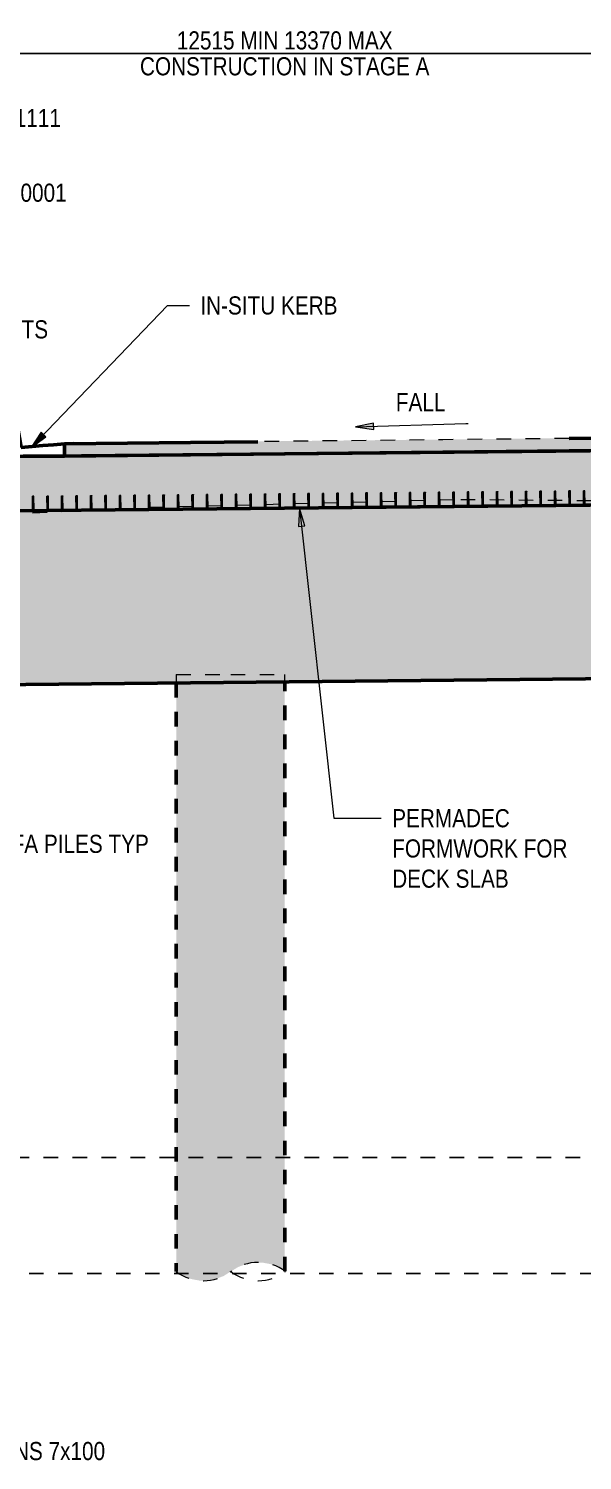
# Model space of a CAD drawing. Header units: metres. Extents: x -1693 to -1567, y 3 to 23.
# Drawn here: x -1642.61 to -1638.79, y 12.36 to 22.23 of the extents above; entities that cross this region are included whole.
import ezdxf

# ---------------------------------------------------------------- set-up
doc = ezdxf.new("R2010")
doc.units = ezdxf.units.M
doc.linetypes.add('Dash dot', pattern=[0.015875, 0.00635, -0.004763, 0, -0.004763])
doc.linetypes.add('JacobsDash', pattern=[0.0045, 0.003, -0.0015])
doc.layers.get('Defpoints').update_dxf_attribs({"color": 41})
for name, color, linetype, lineweight in [('BRIDGE-ABUTMENT-CONC', 7, 'Continuous', 50), ('D-BDGE', 7, 'Continuous', 13), ('D-BDGE-FLOOR', 7, 'Continuous', 50), ('D-BDGE-FLOOR-HID', 7, 'JacobsDash', 18), ('D-BDGE-FLOOR-PAT', 7, 'Continuous', 50), ('D-BDGE-FNDN-PILE-CONC', 7, 'Continuous', 50), ('D-BDGE-LINE', 7, 'Continuous', 9), ('D-ENHA-TEXT', 7, 'Continuous', 9), ('D-ENHA-TEXT-DIMS', 7, 'Continuous', 9)]:
    doc.layers.add(name, color=color, linetype=linetype, lineweight=lineweight)
for name, color, linetype, lineweight, true_color in [('BRIDGE-FRAMING-LINE-18-HID', 7, 'Continuous', 13, 0x8c8cc6), ('D-BDGE-FNDN', 7, 'Continuous', 13, 0x8c8cc6), ('D-BDGE-FNDN-LINES-18-HID', 7, 'Continuous', 13, 0x8c8cc6), ('D-BDGE-FRAMING', 7, 'Continuous', 13, 0x8c8cc6)]:
    doc.layers.add(name, color=color, linetype=linetype, lineweight=lineweight, true_color=true_color)
doc.styles.add('Arial Narrow', font='ARIALN.TTF', dxfattribs={"height": 0.125})
doc.dimstyles.new('____ddd____', dxfattribs={"dimscale": 0.3048, "dimtxt": 0.127929, "dimasz": 0.492126, "dimexe": 0.246063, "dimexo": 0.164042, "dimgap": 0.082021, "dimtad": 1, "dimdec": 0, "dimlfac": 1000, "dimzin": 0, "dimdsep": 46, "dimtxsty": 'Arial Narrow', "dimsah": 1, "dimcen": 0.09, "dimaunit": 1, "dimadec": 4, "dimazin": 0, "dimtfac": 1, "dimtdec": 4, "dimtix": 1, "dimtmove": 0, "dimatfit": 3, "dimfxl": 1, "dimtvp": 1, "dimtolj": 1, "dimtzin": 0, "dimarcsym": 2})

# ---------------------------------------------------------------- blocks, each defined once
blk = doc.blocks.new('Floors 6 - Floors 6-5450700-DRG-2871022 - SECTION 3')
at = {"layer": 'D-BDGE-FLOOR'}
for p, q in [((-1686.1385, 19.4911), (-1686.1966, 19.491)), ((-1686.0948, 19.4764), (-1686.0973, 19.4911)), ((-1685.7743, 19.2861), (-1685.7744, 19.3704)), ((-1685.7743, 19.2854), (-1685.7743, 19.2861))]:
    blk.add_line(p, q, dxfattribs=at)
at = {"layer": 'D-BDGE-FLOOR', "flags": 128}
for points in [[(-1686.1966, 19.491), (-1686.198, 19.4217), (-1686.1983, 19.4059)], [(-1686.0973, 19.4911), (-1686.1179, 19.4911), (-1686.1385, 19.4911)], [(-1686.0728, 19.3448), (-1686.0838, 19.4106), (-1686.0948, 19.4764)], [(-1685.7744, 19.3704), (-1685.849, 19.364), (-1685.9236, 19.3576), (-1685.9982, 19.3512), (-1686.0728, 19.3448)], [(-1686.2007, 19.2831), (-1686.1296, 19.2835), (-1686.0586, 19.2839), (-1685.9875, 19.2842), (-1685.9177, 19.2846)], [(-1685.9176, 19.2846), (-1685.9165, 19.2846), (-1685.8454, 19.285), (-1685.7743, 19.2854)]]:
    blk.add_lwpolyline(points, dxfattribs=at)
at = {"layer": 'D-BDGE-FLOOR', "color": 250, "true_color": 0x303030, "flags": 128}
blk.add_lwpolyline([(-1686.1983, 19.4059), (-1686.1993, 19.3524), (-1686.2007, 19.2834)], dxfattribs=at)
at = {"layer": 'D-BDGE-FLOOR-HID'}
blk.add_line((-1686.2007, 19.2834), (-1686.2007, 19.2831), dxfattribs=at)
blk = doc.blocks.new('01_SFO_FRP_Pile_CastInPlace_CS - CAST-IN-PLACE PILE - 0750-V46-DRG-2871022 - SECTION 3')
at = {"layer": 'D-BDGE-FNDN', "linetype": 'JacobsDash', "lineweight": 18, "true_color": 0xe1e1e1}
for points in [[(-1684.8152, 13.6008), (-1684.7869, 13.6008), (-1684.7301, 13.6114), (-1684.6762, 13.6323), (-1684.6276, 13.6627), (-1684.6276, 17.7251), (-1685.0023, 17.7213), (-1685.0023, 13.6614), (-1684.9528, 13.6313), (-1684.9015, 13.6114), (-1684.8447, 13.6008)], [(-1684.6276, 13.6624), (-1684.5779, 13.6931), (-1684.524, 13.714), (-1684.4672, 13.7246), (-1684.4094, 13.7246), (-1684.3526, 13.714), (-1684.2987, 13.6931), (-1684.2547, 13.6659), (-1684.2547, 17.7288), (-1684.6276, 17.7251), (-1684.6276, 13.6624)]]:
    blk.add_hatch(color=254, dxfattribs=at).paths.add_polyline_path(points)
at = {"layer": 'D-BDGE-FNDN-LINES-18-HID', "color": 252, "linetype": 'JacobsDash', "lineweight": 18, "true_color": 0x888888}
for p, q in [((-1685.0035, 17.7797), (-1685.0035, 17.7213)), ((-1685.0032, 17.7797), (-1684.6276, 17.7797)), ((-1684.6276, 17.7797), (-1684.2537, 17.7797)), ((-1684.2535, 17.7289), (-1684.2535, 17.7797))]:
    blk.add_line(p, q, dxfattribs=at)
at = {"layer": 'D-BDGE-FNDN-PILE-CONC', "color": 252, "linetype": 'JacobsDash', "true_color": 0x888888}
for p, q in [((-1685.0035, 17.7213), (-1685.0035, 13.6621)), ((-1684.2535, 13.6652), (-1684.2535, 17.7288))]:
    blk.add_line(p, q, dxfattribs=at)
blk = doc.blocks.new('07_STR_DPS_PermadecPanel - 07_STR_DPS_PermadecPanel-V58-DRG-2871022 - SECTION 3')
at = {"layer": 'BRIDGE-FRAMING-LINE-18-HID', "color": 7, "linetype": 'JacobsDash'}
for p, q in [((-1686.295, 19.0055), (-1686.285, 19.0056)), ((-1686.2941, 18.9125), (-1686.295, 19.0055)), ((-1686.295, 19.0055), (-1686.2946, 19.005)), ((-1686.285, 19.0056), (-1686.2846, 19.0051)), ((-1686.195, 19.0065), (-1686.185, 19.0066)), ((-1686.1941, 18.9135), (-1686.195, 19.0065)), ((-1686.195, 19.0065), (-1686.1946, 19.006)), ((-1686.185, 19.0066), (-1686.1846, 19.0061)), ((-1686.095, 19.0075), (-1686.085, 19.0076)), ((-1686.0941, 18.9145), (-1686.095, 19.0075)), ((-1686.095, 19.0075), (-1686.0946, 19.007)), ((-1686.085, 19.0076), (-1686.0846, 19.0071)), ((-1685.995, 19.0085), (-1685.985, 19.0086)), ((-1685.9941, 18.9155), (-1685.995, 19.0085)), ((-1685.995, 19.0085), (-1685.9946, 19.008)), ((-1685.985, 19.0086), (-1685.9846, 19.0081)), ((-1685.895, 19.0095), (-1685.885, 19.0096)), ((-1685.8941, 18.9165), (-1685.895, 19.0095)), ((-1685.895, 19.0095), (-1685.8946, 19.009)), ((-1685.885, 19.0096), (-1685.8846, 19.0091)), ((-1685.795, 19.0105), (-1685.785, 19.0106)), ((-1685.7941, 18.9175), (-1685.795, 19.0105)), ((-1685.795, 19.0105), (-1685.7946, 19.01)), ((-1685.785, 19.0106), (-1685.7846, 19.0101)), ((-1686.3391, 18.912), (-1686.2941, 18.9125)), ((-1686.339, 18.906), (-1686.3391, 18.912)), ((-1686.3391, 18.912), (-1686.3387, 18.9115)), ((-1686.3387, 18.9056), (-1686.339, 18.906)), ((-1686.2941, 18.9125), (-1686.2937, 18.912)), ((-1686.2837, 18.9126), (-1686.1941, 18.9135)), ((-1686.1941, 18.9135), (-1686.1937, 18.913)), ((-1686.1837, 18.9136), (-1686.0941, 18.9145)), ((-1686.0941, 18.9145), (-1686.0937, 18.914)), ((-1686.0837, 18.9146), (-1685.9941, 18.9155)), ((-1685.9941, 18.9155), (-1685.9937, 18.915)), ((-1685.9837, 18.9156), (-1685.8941, 18.9165)), ((-1685.8941, 18.9165), (-1685.8937, 18.916)), ((-1685.8837, 18.9166), (-1685.7941, 18.9175)), ((-1685.7941, 18.9175), (-1685.7937, 18.917)), ((-1685.7837, 18.9176), (-1685.7391, 18.918)), ((-1685.7391, 18.918), (-1685.7387, 18.9175))]:
    blk.add_line(p, q, dxfattribs=at)
at = {"layer": 'D-BDGE-FRAMING', "color": 7}
for p, q in [((-1686.2846, 19.0051), (-1686.2946, 19.005)), ((-1686.2946, 19.005), (-1686.2937, 18.912)), ((-1686.2837, 18.9121), (-1686.2846, 19.0051)), ((-1686.1846, 19.0061), (-1686.1946, 19.006)), ((-1686.1946, 19.006), (-1686.1937, 18.913)), ((-1686.1837, 18.9131), (-1686.1846, 19.0061)), ((-1686.0846, 19.0071), (-1686.0946, 19.007)), ((-1686.0946, 19.007), (-1686.0937, 18.914)), ((-1686.0837, 18.9141), (-1686.0846, 19.0071)), ((-1685.9846, 19.0081), (-1685.9946, 19.008)), ((-1685.9946, 19.008), (-1685.9937, 18.915)), ((-1685.9837, 18.9151), (-1685.9846, 19.0081)), ((-1685.8846, 19.0091), (-1685.8946, 19.009)), ((-1685.8946, 19.009), (-1685.8937, 18.916)), ((-1685.8837, 18.9161), (-1685.8846, 19.0091)), ((-1685.7846, 19.0101), (-1685.7946, 19.01)), ((-1685.7946, 19.01), (-1685.7937, 18.917)), ((-1685.7837, 18.9171), (-1685.7846, 19.0101)), ((-1686.2937, 18.912), (-1686.3387, 18.9115)), ((-1686.3387, 18.9115), (-1686.3386, 18.9055)), ((-1686.3386, 18.9055), (-1685.7386, 18.9115)), ((-1686.1937, 18.913), (-1686.2837, 18.9121)), ((-1686.0937, 18.914), (-1686.1837, 18.9131)), ((-1685.9937, 18.915), (-1686.0837, 18.9141)), ((-1685.8937, 18.916), (-1685.9837, 18.9151)), ((-1685.7937, 18.917), (-1685.8837, 18.9161)), ((-1685.7387, 18.9175), (-1685.7837, 18.9171)), ((-1685.7386, 18.9115), (-1685.7387, 18.9175))]:
    blk.add_line(p, q, dxfattribs=at)
blk = doc.blocks.new('07_STR_DPS_PermadecPanel - 07_STR_DPS_PermadecPanel-5973118-DRG-2871022 - SECTION 3')
at = {"layer": 'BRIDGE-FRAMING-LINE-18-HID', "color": 7, "linetype": 'JacobsDash'}
for p, q in [((-1685.695, 19.0115), (-1685.685, 19.0116)), ((-1685.6941, 18.9185), (-1685.695, 19.0115)), ((-1685.695, 19.0115), (-1685.6946, 19.011)), ((-1685.685, 19.0116), (-1685.6846, 19.0111)), ((-1685.595, 19.0125), (-1685.585, 19.0126)), ((-1685.5941, 18.9195), (-1685.595, 19.0125)), ((-1685.595, 19.0125), (-1685.5946, 19.012)), ((-1685.585, 19.0126), (-1685.5846, 19.0121)), ((-1685.495, 19.0135), (-1685.485, 19.0136)), ((-1685.4941, 18.9205), (-1685.495, 19.0135)), ((-1685.495, 19.0135), (-1685.4946, 19.013)), ((-1685.485, 19.0136), (-1685.4846, 19.0131)), ((-1685.395, 19.0145), (-1685.385, 19.0146)), ((-1685.3941, 18.9215), (-1685.395, 19.0145)), ((-1685.395, 19.0145), (-1685.3946, 19.014)), ((-1685.385, 19.0146), (-1685.3846, 19.0141)), ((-1685.295, 19.0155), (-1685.285, 19.0156)), ((-1685.2941, 18.9225), (-1685.295, 19.0155)), ((-1685.295, 19.0155), (-1685.2946, 19.015)), ((-1685.285, 19.0156), (-1685.2846, 19.0151)), ((-1685.195, 19.0165), (-1685.185, 19.0166)), ((-1685.1941, 18.9235), (-1685.195, 19.0165)), ((-1685.195, 19.0165), (-1685.1946, 19.016)), ((-1685.185, 19.0166), (-1685.1846, 19.0161)), ((-1685.7391, 18.918), (-1685.6941, 18.9185)), ((-1685.739, 18.912), (-1685.7391, 18.918)), ((-1685.7391, 18.918), (-1685.7387, 18.9175)), ((-1685.7387, 18.9116), (-1685.739, 18.912)), ((-1685.6941, 18.9185), (-1685.6937, 18.918)), ((-1685.6837, 18.9186), (-1685.5941, 18.9195)), ((-1685.5941, 18.9195), (-1685.5937, 18.919)), ((-1685.5837, 18.9196), (-1685.4941, 18.9205)), ((-1685.4941, 18.9205), (-1685.4937, 18.92)), ((-1685.4837, 18.9206), (-1685.3941, 18.9215)), ((-1685.3941, 18.9215), (-1685.3937, 18.921)), ((-1685.3837, 18.9216), (-1685.2941, 18.9225)), ((-1685.2941, 18.9225), (-1685.2937, 18.922)), ((-1685.2837, 18.9226), (-1685.1941, 18.9235)), ((-1685.1941, 18.9235), (-1685.1937, 18.923)), ((-1685.1837, 18.9236), (-1685.1391, 18.924)), ((-1685.1391, 18.924), (-1685.1387, 18.9235)), ((-1685.1387, 18.9234), (-1685.1387, 18.9235))]:
    blk.add_line(p, q, dxfattribs=at)
at = {"layer": 'D-BDGE-FRAMING', "color": 7}
for p, q in [((-1685.6846, 19.0111), (-1685.6946, 19.011)), ((-1685.6946, 19.011), (-1685.6937, 18.918)), ((-1685.6837, 18.9181), (-1685.6846, 19.0111)), ((-1685.5846, 19.0121), (-1685.5946, 19.012)), ((-1685.5946, 19.012), (-1685.5937, 18.919)), ((-1685.5837, 18.9191), (-1685.5846, 19.0121)), ((-1685.4846, 19.0131), (-1685.4946, 19.013)), ((-1685.4946, 19.013), (-1685.4937, 18.92)), ((-1685.4837, 18.9201), (-1685.4846, 19.0131)), ((-1685.3846, 19.0141), (-1685.3946, 19.014)), ((-1685.3946, 19.014), (-1685.3937, 18.921)), ((-1685.3837, 18.9211), (-1685.3846, 19.0141)), ((-1685.2846, 19.0151), (-1685.2946, 19.015)), ((-1685.2946, 19.015), (-1685.2937, 18.922)), ((-1685.2837, 18.9221), (-1685.2846, 19.0151)), ((-1685.1846, 19.0161), (-1685.1946, 19.016)), ((-1685.1946, 19.016), (-1685.1937, 18.923)), ((-1685.1837, 18.9231), (-1685.1846, 19.0161)), ((-1685.6937, 18.918), (-1685.7387, 18.9175)), ((-1685.7387, 18.9175), (-1685.7386, 18.9115)), ((-1685.7386, 18.9115), (-1685.1386, 18.9175)), ((-1685.5937, 18.919), (-1685.6837, 18.9181)), ((-1685.4937, 18.92), (-1685.5837, 18.9191)), ((-1685.3937, 18.921), (-1685.4837, 18.9201)), ((-1685.2937, 18.922), (-1685.3837, 18.9211)), ((-1685.1937, 18.923), (-1685.2837, 18.9221)), ((-1685.1387, 18.9235), (-1685.1837, 18.9231)), ((-1685.1386, 18.9175), (-1685.1387, 18.9233))]:
    blk.add_line(p, q, dxfattribs=at)
blk = doc.blocks.new('07_STR_DPS_PermadecPanel - 07_STR_DPS_PermadecPanel-5973119-DRG-2871022 - SECTION 3')
at = {"layer": 'BRIDGE-FRAMING-LINE-18-HID', "color": 7, "linetype": 'JacobsDash'}
for p, q in [((-1685.095, 19.0173), (-1685.085, 19.0174)), ((-1685.0941, 18.9243), (-1685.095, 19.0173)), ((-1685.095, 19.0173), (-1685.0946, 19.0168)), ((-1685.085, 19.0174), (-1685.0846, 19.0169)), ((-1684.995, 19.0183), (-1684.985, 19.0184)), ((-1684.9941, 18.9253), (-1684.995, 19.0183)), ((-1684.995, 19.0183), (-1684.9946, 19.0178)), ((-1684.985, 19.0184), (-1684.9846, 19.0179)), ((-1684.895, 19.0193), (-1684.885, 19.0194)), ((-1684.8941, 18.9263), (-1684.895, 19.0193)), ((-1684.895, 19.0193), (-1684.8946, 19.0188)), ((-1684.885, 19.0194), (-1684.8846, 19.0189)), ((-1684.795, 19.0203), (-1684.785, 19.0204)), ((-1684.7941, 18.9273), (-1684.795, 19.0203)), ((-1684.795, 19.0203), (-1684.7946, 19.0198)), ((-1684.785, 19.0204), (-1684.7846, 19.0199)), ((-1684.695, 19.0213), (-1684.685, 19.0214)), ((-1684.6941, 18.9283), (-1684.695, 19.0213)), ((-1684.695, 19.0213), (-1684.6946, 19.0208)), ((-1684.685, 19.0214), (-1684.6846, 19.0209)), ((-1684.595, 19.0223), (-1684.585, 19.0224)), ((-1684.5941, 18.9293), (-1684.595, 19.0223)), ((-1684.595, 19.0223), (-1684.5946, 19.0218)), ((-1684.585, 19.0224), (-1684.5846, 19.0219)), ((-1685.1391, 18.9238), (-1685.0941, 18.9243)), ((-1685.139, 18.9178), (-1685.1391, 18.9238)), ((-1685.1391, 18.9238), (-1685.1387, 18.9233)), ((-1685.1386, 18.9173), (-1685.139, 18.9178)), ((-1685.0941, 18.9243), (-1685.0937, 18.9238)), ((-1685.0837, 18.9244), (-1684.9941, 18.9253)), ((-1684.9941, 18.9253), (-1684.9937, 18.9248)), ((-1684.9837, 18.9254), (-1684.8941, 18.9263)), ((-1684.8941, 18.9263), (-1684.8937, 18.9258)), ((-1684.8837, 18.9264), (-1684.7941, 18.9273)), ((-1684.7941, 18.9273), (-1684.7937, 18.9268)), ((-1684.7837, 18.9274), (-1684.6941, 18.9283)), ((-1684.6941, 18.9283), (-1684.6937, 18.9278)), ((-1684.6837, 18.9284), (-1684.5941, 18.9293)), ((-1684.5941, 18.9293), (-1684.5937, 18.9288)), ((-1684.5837, 18.9294), (-1684.5391, 18.9298)), ((-1684.5391, 18.9298), (-1684.5387, 18.9293))]:
    blk.add_line(p, q, dxfattribs=at)
at = {"layer": 'D-BDGE-FRAMING', "color": 7}
for p, q in [((-1685.0846, 19.0169), (-1685.0946, 19.0168)), ((-1685.0946, 19.0168), (-1685.0937, 18.9238)), ((-1685.0837, 18.9239), (-1685.0846, 19.0169)), ((-1684.9846, 19.0179), (-1684.9946, 19.0178)), ((-1684.9946, 19.0178), (-1684.9937, 18.9248)), ((-1684.9837, 18.9249), (-1684.9846, 19.0179)), ((-1684.8846, 19.0189), (-1684.8946, 19.0188)), ((-1684.8946, 19.0188), (-1684.8937, 18.9258)), ((-1684.8837, 18.9259), (-1684.8846, 19.0189)), ((-1684.7846, 19.0199), (-1684.7946, 19.0198)), ((-1684.7946, 19.0198), (-1684.7937, 18.9268)), ((-1684.7837, 18.9269), (-1684.7846, 19.0199)), ((-1684.6846, 19.0209), (-1684.6946, 19.0208)), ((-1684.6946, 19.0208), (-1684.6937, 18.9278)), ((-1684.6837, 18.9279), (-1684.6846, 19.0209)), ((-1684.5846, 19.0219), (-1684.5946, 19.0218)), ((-1684.5946, 19.0218), (-1684.5937, 18.9288)), ((-1684.5837, 18.9289), (-1684.5846, 19.0219)), ((-1685.0937, 18.9238), (-1685.1387, 18.9233)), ((-1685.1387, 18.9233), (-1685.1386, 18.9173)), ((-1685.1386, 18.9173), (-1684.5386, 18.9233)), ((-1684.9937, 18.9248), (-1685.0837, 18.9239)), ((-1684.8937, 18.9258), (-1684.9837, 18.9249)), ((-1684.7937, 18.9268), (-1684.8837, 18.9259)), ((-1684.6937, 18.9278), (-1684.7837, 18.9269)), ((-1684.5937, 18.9288), (-1684.6837, 18.9279)), ((-1684.5387, 18.9293), (-1684.5837, 18.9289)), ((-1684.5386, 18.9233), (-1684.5387, 18.9293))]:
    blk.add_line(p, q, dxfattribs=at)
blk = doc.blocks.new('07_STR_DPS_PermadecPanel - 07_STR_DPS_PermadecPanel-5973120-DRG-2871022 - SECTION 3')
at = {"layer": 'BRIDGE-FRAMING-LINE-18-HID', "color": 7, "linetype": 'JacobsDash'}
for p, q in [((-1684.495, 19.0233), (-1684.485, 19.0234)), ((-1684.4941, 18.9303), (-1684.495, 19.0233)), ((-1684.495, 19.0233), (-1684.4946, 19.0228)), ((-1684.485, 19.0234), (-1684.4846, 19.0229)), ((-1684.395, 19.0243), (-1684.385, 19.0244)), ((-1684.3941, 18.9313), (-1684.395, 19.0243)), ((-1684.395, 19.0243), (-1684.3946, 19.0238)), ((-1684.385, 19.0244), (-1684.3846, 19.0239)), ((-1684.295, 19.0253), (-1684.285, 19.0254)), ((-1684.2941, 18.9323), (-1684.295, 19.0253)), ((-1684.295, 19.0253), (-1684.2946, 19.0248)), ((-1684.285, 19.0254), (-1684.2846, 19.0249)), ((-1684.195, 19.0263), (-1684.185, 19.0264)), ((-1684.1941, 18.9333), (-1684.195, 19.0263)), ((-1684.195, 19.0263), (-1684.1946, 19.0258)), ((-1684.185, 19.0264), (-1684.1846, 19.0259)), ((-1684.095, 19.0273), (-1684.085, 19.0274)), ((-1684.0941, 18.9343), (-1684.095, 19.0273)), ((-1684.095, 19.0273), (-1684.0946, 19.0268)), ((-1684.085, 19.0274), (-1684.0846, 19.0269)), ((-1683.995, 19.0283), (-1683.985, 19.0284)), ((-1683.9941, 18.9353), (-1683.995, 19.0283)), ((-1683.995, 19.0283), (-1683.9946, 19.0278)), ((-1683.985, 19.0284), (-1683.9846, 19.0279)), ((-1684.5391, 18.9299), (-1684.4941, 18.9303)), ((-1684.539, 18.9239), (-1684.5391, 18.9299)), ((-1684.5391, 18.9299), (-1684.5387, 18.9294)), ((-1684.5387, 18.9235), (-1684.539, 18.9239)), ((-1684.4941, 18.9303), (-1684.4937, 18.9298)), ((-1684.4837, 18.9304), (-1684.3941, 18.9313)), ((-1684.3941, 18.9313), (-1684.3937, 18.9308)), ((-1684.3837, 18.9314), (-1684.2941, 18.9323)), ((-1684.2941, 18.9323), (-1684.2937, 18.9318)), ((-1684.2837, 18.9324), (-1684.1941, 18.9333)), ((-1684.1941, 18.9333), (-1684.1937, 18.9328)), ((-1684.1837, 18.9334), (-1684.0941, 18.9343)), ((-1684.0941, 18.9343), (-1684.0937, 18.9338)), ((-1684.0837, 18.9344), (-1683.9941, 18.9353)), ((-1683.9941, 18.9353), (-1683.9937, 18.9348)), ((-1683.9837, 18.9354), (-1683.9391, 18.9359)), ((-1683.9391, 18.9359), (-1683.9387, 18.9354))]:
    blk.add_line(p, q, dxfattribs=at)
at = {"layer": 'D-BDGE-FRAMING', "color": 7}
for p, q in [((-1684.4846, 19.0229), (-1684.4946, 19.0228)), ((-1684.4946, 19.0228), (-1684.4937, 18.9298)), ((-1684.4837, 18.9299), (-1684.4846, 19.0229)), ((-1684.3846, 19.0239), (-1684.3946, 19.0238)), ((-1684.3946, 19.0238), (-1684.3937, 18.9308)), ((-1684.3837, 18.9309), (-1684.3846, 19.0239)), ((-1684.2846, 19.0249), (-1684.2946, 19.0248)), ((-1684.2946, 19.0248), (-1684.2937, 18.9318)), ((-1684.2837, 18.9319), (-1684.2846, 19.0249)), ((-1684.1846, 19.0259), (-1684.1946, 19.0258)), ((-1684.1946, 19.0258), (-1684.1937, 18.9328)), ((-1684.1837, 18.9329), (-1684.1846, 19.0259)), ((-1684.0846, 19.0269), (-1684.0946, 19.0268)), ((-1684.0946, 19.0268), (-1684.0937, 18.9338)), ((-1684.0837, 18.9339), (-1684.0846, 19.0269)), ((-1683.9846, 19.0279), (-1683.9946, 19.0278)), ((-1683.9946, 19.0278), (-1683.9937, 18.9348)), ((-1683.9837, 18.9349), (-1683.9846, 19.0279)), ((-1684.4937, 18.9298), (-1684.5387, 18.9294)), ((-1684.5387, 18.9294), (-1684.5386, 18.9234)), ((-1684.5386, 18.9234), (-1683.9386, 18.9294)), ((-1684.3937, 18.9308), (-1684.4837, 18.9299)), ((-1684.2937, 18.9318), (-1684.3837, 18.9309)), ((-1684.1937, 18.9328), (-1684.2837, 18.9319)), ((-1684.0937, 18.9338), (-1684.1837, 18.9329)), ((-1683.9937, 18.9348), (-1684.0837, 18.9339)), ((-1683.9387, 18.9354), (-1683.9837, 18.9349)), ((-1683.9386, 18.9294), (-1683.9387, 18.9354))]:
    blk.add_line(p, q, dxfattribs=at)
blk = doc.blocks.new('07_STR_DPS_PermadecPanel - 07_STR_DPS_PermadecPanel-V59-DRG-2871022 - SECTION 3')
at = {"layer": 'BRIDGE-FRAMING-LINE-18-HID', "color": 7, "linetype": 'JacobsDash'}
for p, q in [((-1683.895, 19.0294), (-1683.885, 19.0295)), ((-1683.8941, 18.9364), (-1683.895, 19.0294)), ((-1683.895, 19.0294), (-1683.8946, 19.0289)), ((-1683.885, 19.0295), (-1683.8846, 19.029)), ((-1683.795, 19.0304), (-1683.785, 19.0305)), ((-1683.7941, 18.9374), (-1683.795, 19.0304)), ((-1683.795, 19.0304), (-1683.7946, 19.0299)), ((-1683.785, 19.0305), (-1683.7846, 19.03)), ((-1683.695, 19.0314), (-1683.685, 19.0315)), ((-1683.6941, 18.9384), (-1683.695, 19.0314)), ((-1683.695, 19.0314), (-1683.6946, 19.0309)), ((-1683.685, 19.0315), (-1683.6846, 19.031)), ((-1683.595, 19.0324), (-1683.585, 19.0325)), ((-1683.5941, 18.9394), (-1683.595, 19.0324)), ((-1683.595, 19.0324), (-1683.5946, 19.0319)), ((-1683.585, 19.0325), (-1683.5846, 19.032)), ((-1683.495, 19.0334), (-1683.485, 19.0335)), ((-1683.4941, 18.9404), (-1683.495, 19.0334)), ((-1683.495, 19.0334), (-1683.4946, 19.0328)), ((-1683.485, 19.0335), (-1683.4846, 19.0329)), ((-1683.395, 19.0344), (-1683.385, 19.0345)), ((-1683.3941, 18.9414), (-1683.395, 19.0344)), ((-1683.395, 19.0344), (-1683.3946, 19.0338)), ((-1683.385, 19.0345), (-1683.3846, 19.0339)), ((-1683.9391, 18.9359), (-1683.8941, 18.9364)), ((-1683.939, 18.9299), (-1683.9391, 18.9359)), ((-1683.9391, 18.9359), (-1683.9387, 18.9354)), ((-1683.9387, 18.9295), (-1683.939, 18.9299)), ((-1683.8941, 18.9364), (-1683.8937, 18.9359)), ((-1683.8837, 18.9365), (-1683.7941, 18.9374)), ((-1683.7941, 18.9374), (-1683.7937, 18.9369)), ((-1683.7837, 18.9375), (-1683.6941, 18.9384)), ((-1683.6941, 18.9384), (-1683.6937, 18.9379)), ((-1683.6837, 18.9385), (-1683.5941, 18.9394)), ((-1683.5941, 18.9394), (-1683.5937, 18.9389)), ((-1683.5837, 18.9395), (-1683.4941, 18.9404)), ((-1683.4941, 18.9404), (-1683.4937, 18.9399)), ((-1683.4837, 18.9405), (-1683.3941, 18.9414)), ((-1683.3941, 18.9414), (-1683.3937, 18.9409)), ((-1683.3837, 18.9415), (-1683.3391, 18.9419)), ((-1683.3391, 18.9419), (-1683.3387, 18.9414))]:
    blk.add_line(p, q, dxfattribs=at)
at = {"layer": 'D-BDGE-FRAMING', "color": 7}
for p, q in [((-1683.8846, 19.029), (-1683.8946, 19.0289)), ((-1683.8946, 19.0289), (-1683.8937, 18.9359)), ((-1683.8837, 18.936), (-1683.8846, 19.029)), ((-1683.7846, 19.03), (-1683.7946, 19.0299)), ((-1683.7946, 19.0299), (-1683.7937, 18.9369)), ((-1683.7837, 18.937), (-1683.7846, 19.03)), ((-1683.6846, 19.031), (-1683.6946, 19.0309)), ((-1683.6946, 19.0309), (-1683.6937, 18.9379)), ((-1683.6837, 18.938), (-1683.6846, 19.031)), ((-1683.5846, 19.032), (-1683.5946, 19.0319)), ((-1683.5946, 19.0319), (-1683.5937, 18.9389)), ((-1683.5837, 18.939), (-1683.5846, 19.032)), ((-1683.4846, 19.0329), (-1683.4946, 19.0328)), ((-1683.4946, 19.0328), (-1683.4937, 18.9399)), ((-1683.4837, 18.94), (-1683.4846, 19.0329)), ((-1683.3846, 19.0339), (-1683.3946, 19.0338)), ((-1683.3946, 19.0338), (-1683.3937, 18.9409)), ((-1683.3837, 18.941), (-1683.3846, 19.0339)), ((-1683.8937, 18.9359), (-1683.9387, 18.9354)), ((-1683.9387, 18.9354), (-1683.9386, 18.9294)), ((-1683.9386, 18.9294), (-1683.3386, 18.9354)), ((-1683.7937, 18.9369), (-1683.8837, 18.936)), ((-1683.6937, 18.9379), (-1683.7837, 18.937)), ((-1683.5937, 18.9389), (-1683.6837, 18.938)), ((-1683.4937, 18.9399), (-1683.5837, 18.939)), ((-1683.3937, 18.9409), (-1683.4837, 18.94)), ((-1683.3387, 18.9414), (-1683.3837, 18.941)), ((-1683.3386, 18.9354), (-1683.3387, 18.9414))]:
    blk.add_line(p, q, dxfattribs=at)
blk = doc.blocks.new('07_STR_DPS_PermadecPanel - 07_STR_DPS_PermadecPanel-5973121-DRG-2871022 - SECTION 3')
at = {"layer": 'BRIDGE-FRAMING-LINE-18-HID', "color": 7, "linetype": 'JacobsDash'}
for p, q in [((-1683.295, 19.0354), (-1683.285, 19.0355)), ((-1683.2941, 18.9425), (-1683.295, 19.0354)), ((-1683.295, 19.0354), (-1683.2946, 19.0349)), ((-1683.285, 19.0355), (-1683.2846, 19.035)), ((-1683.195, 19.0364), (-1683.185, 19.0365)), ((-1683.1941, 18.9435), (-1683.195, 19.0364)), ((-1683.195, 19.0364), (-1683.1946, 19.0359)), ((-1683.185, 19.0365), (-1683.1846, 19.036)), ((-1683.095, 19.0374), (-1683.085, 19.0375)), ((-1683.0941, 18.9445), (-1683.095, 19.0374)), ((-1683.095, 19.0374), (-1683.0946, 19.0369)), ((-1683.085, 19.0375), (-1683.0846, 19.037)), ((-1682.995, 19.0384), (-1682.985, 19.0385)), ((-1682.9941, 18.9454), (-1682.995, 19.0384)), ((-1682.995, 19.0384), (-1682.9946, 19.0379)), ((-1682.985, 19.0385), (-1682.9846, 19.038)), ((-1682.895, 19.0394), (-1682.885, 19.0395)), ((-1682.8941, 18.9464), (-1682.895, 19.0394)), ((-1682.895, 19.0394), (-1682.8946, 19.0389)), ((-1682.885, 19.0395), (-1682.8846, 19.039)), ((-1682.795, 19.0404), (-1682.785, 19.0405)), ((-1682.7941, 18.9474), (-1682.795, 19.0404)), ((-1682.795, 19.0404), (-1682.7946, 19.0399)), ((-1682.785, 19.0405), (-1682.7846, 19.04)), ((-1683.3391, 18.942), (-1683.2941, 18.9425)), ((-1683.339, 18.936), (-1683.3391, 18.942)), ((-1683.3391, 18.942), (-1683.3387, 18.9415)), ((-1683.3387, 18.9356), (-1683.339, 18.936)), ((-1683.2941, 18.9425), (-1683.2937, 18.942)), ((-1683.2837, 18.9426), (-1683.1941, 18.9435)), ((-1683.1941, 18.9435), (-1683.1937, 18.9429)), ((-1683.1837, 18.9436), (-1683.0941, 18.9445)), ((-1683.0941, 18.9445), (-1683.0937, 18.9439)), ((-1683.0837, 18.9446), (-1682.9941, 18.9454)), ((-1682.9941, 18.9454), (-1682.9937, 18.9449)), ((-1682.9837, 18.9456), (-1682.8941, 18.9464)), ((-1682.8941, 18.9464), (-1682.8937, 18.9459)), ((-1682.8837, 18.9466), (-1682.7941, 18.9474)), ((-1682.7941, 18.9474), (-1682.7937, 18.9469)), ((-1682.7837, 18.9476), (-1682.7391, 18.948)), ((-1682.7391, 18.948), (-1682.7387, 18.9475))]:
    blk.add_line(p, q, dxfattribs=at)
at = {"layer": 'D-BDGE-FRAMING', "color": 7}
for p, q in [((-1683.2846, 19.035), (-1683.2946, 19.0349)), ((-1683.2946, 19.0349), (-1683.2937, 18.942)), ((-1683.2837, 18.942), (-1683.2846, 19.035)), ((-1683.1846, 19.036), (-1683.1946, 19.0359)), ((-1683.1946, 19.0359), (-1683.1937, 18.9429)), ((-1683.1837, 18.943), (-1683.1846, 19.036)), ((-1683.0846, 19.037), (-1683.0946, 19.0369)), ((-1683.0946, 19.0369), (-1683.0937, 18.9439)), ((-1683.0837, 18.944), (-1683.0846, 19.037)), ((-1682.9846, 19.038), (-1682.9946, 19.0379)), ((-1682.9946, 19.0379), (-1682.9937, 18.9449)), ((-1682.9837, 18.945), (-1682.9846, 19.038)), ((-1682.8846, 19.039), (-1682.8946, 19.0389)), ((-1682.8946, 19.0389), (-1682.8937, 18.9459)), ((-1682.8837, 18.946), (-1682.8846, 19.039)), ((-1682.7846, 19.04), (-1682.7946, 19.0399)), ((-1682.7946, 19.0399), (-1682.7937, 18.9469)), ((-1682.7837, 18.947), (-1682.7846, 19.04)), ((-1683.2937, 18.942), (-1683.3387, 18.9415)), ((-1683.3387, 18.9415), (-1683.3386, 18.9355)), ((-1683.3386, 18.9355), (-1682.7386, 18.9415)), ((-1683.1937, 18.9429), (-1683.2837, 18.942)), ((-1683.0937, 18.9439), (-1683.1837, 18.943)), ((-1682.9937, 18.9449), (-1683.0837, 18.944)), ((-1682.8937, 18.9459), (-1682.9837, 18.945)), ((-1682.7937, 18.9469), (-1682.8837, 18.946)), ((-1682.7387, 18.9475), (-1682.7837, 18.947)), ((-1682.7386, 18.9415), (-1682.7387, 18.9474))]:
    blk.add_line(p, q, dxfattribs=at)
blk = doc.blocks.new('07_STR_DPS_PermadecPanel - 07_STR_DPS_PermadecPanel-5973122-DRG-2871022 - SECTION 3')
at = {"layer": 'BRIDGE-FRAMING-LINE-18-HID', "color": 7, "linetype": 'JacobsDash'}
for p, q in [((-1682.695, 19.0414), (-1682.685, 19.0415)), ((-1682.6941, 18.9484), (-1682.695, 19.0414)), ((-1682.695, 19.0414), (-1682.6946, 19.0409)), ((-1682.685, 19.0415), (-1682.6846, 19.041)), ((-1682.595, 19.0424), (-1682.585, 19.0425)), ((-1682.5941, 18.9494), (-1682.595, 19.0424)), ((-1682.595, 19.0424), (-1682.5946, 19.0419)), ((-1682.585, 19.0425), (-1682.5846, 19.042)), ((-1682.495, 19.0434), (-1682.485, 19.0435)), ((-1682.4941, 18.9504), (-1682.495, 19.0434)), ((-1682.495, 19.0434), (-1682.4946, 19.0428)), ((-1682.485, 19.0435), (-1682.4846, 19.0429)), ((-1682.395, 19.0444), (-1682.385, 19.0445)), ((-1682.3941, 18.9514), (-1682.395, 19.0444)), ((-1682.395, 19.0444), (-1682.3946, 19.0438)), ((-1682.385, 19.0445), (-1682.3846, 19.0439)), ((-1682.295, 19.0454), (-1682.285, 19.0455)), ((-1682.2941, 18.9524), (-1682.295, 19.0454)), ((-1682.295, 19.0454), (-1682.2946, 19.0448)), ((-1682.285, 19.0455), (-1682.2846, 19.0449)), ((-1682.195, 19.0464), (-1682.185, 19.0465)), ((-1682.1941, 18.9534), (-1682.195, 19.0464)), ((-1682.195, 19.0464), (-1682.1946, 19.0458)), ((-1682.185, 19.0465), (-1682.1846, 19.0459)), ((-1682.1837, 18.9535), (-1682.1391, 18.9539)), ((-1682.1391, 18.9539), (-1682.1387, 18.9534)), ((-1682.7391, 18.9479), (-1682.6941, 18.9484)), ((-1682.739, 18.9419), (-1682.7391, 18.9479)), ((-1682.7391, 18.9479), (-1682.7387, 18.9474)), ((-1682.7386, 18.9414), (-1682.739, 18.9419)), ((-1682.6941, 18.9484), (-1682.6937, 18.9479)), ((-1682.6837, 18.9485), (-1682.5941, 18.9494)), ((-1682.5941, 18.9494), (-1682.5937, 18.9489)), ((-1682.5837, 18.9495), (-1682.4941, 18.9504)), ((-1682.4941, 18.9504), (-1682.4937, 18.9499)), ((-1682.4837, 18.9505), (-1682.3941, 18.9514)), ((-1682.3941, 18.9514), (-1682.3937, 18.9509)), ((-1682.3837, 18.9515), (-1682.2941, 18.9524)), ((-1682.2941, 18.9524), (-1682.2937, 18.9518)), ((-1682.2837, 18.9525), (-1682.1941, 18.9534)), ((-1682.1941, 18.9534), (-1682.1937, 18.9528))]:
    blk.add_line(p, q, dxfattribs=at)
at = {"layer": 'D-BDGE-FRAMING', "color": 7}
for p, q in [((-1682.6846, 19.041), (-1682.6946, 19.0409)), ((-1682.6946, 19.0409), (-1682.6937, 18.9479)), ((-1682.6837, 18.948), (-1682.6846, 19.041)), ((-1682.5846, 19.042), (-1682.5946, 19.0419)), ((-1682.5946, 19.0419), (-1682.5937, 18.9489)), ((-1682.5837, 18.949), (-1682.5846, 19.042)), ((-1682.4846, 19.0429), (-1682.4946, 19.0428)), ((-1682.4946, 19.0428), (-1682.4937, 18.9499)), ((-1682.4837, 18.95), (-1682.4846, 19.0429)), ((-1682.3846, 19.0439), (-1682.3946, 19.0438)), ((-1682.3946, 19.0438), (-1682.3937, 18.9509)), ((-1682.3837, 18.951), (-1682.3846, 19.0439)), ((-1682.2846, 19.0449), (-1682.2946, 19.0448)), ((-1682.2946, 19.0448), (-1682.2937, 18.9518)), ((-1682.2837, 18.9519), (-1682.2846, 19.0449)), ((-1682.1846, 19.0459), (-1682.1946, 19.0458)), ((-1682.1946, 19.0458), (-1682.1937, 18.9528)), ((-1682.1837, 18.9529), (-1682.1846, 19.0459)), ((-1682.6937, 18.9479), (-1682.7387, 18.9474)), ((-1682.7387, 18.9474), (-1682.7386, 18.9414)), ((-1682.7386, 18.9414), (-1682.1386, 18.9474)), ((-1682.5937, 18.9489), (-1682.6837, 18.948)), ((-1682.4937, 18.9499), (-1682.5837, 18.949)), ((-1682.3937, 18.9509), (-1682.4837, 18.95)), ((-1682.2937, 18.9518), (-1682.3837, 18.951)), ((-1682.1937, 18.9528), (-1682.2837, 18.9519)), ((-1682.1387, 18.9534), (-1682.1837, 18.9529)), ((-1682.1386, 18.9474), (-1682.1387, 18.9534))]:
    blk.add_line(p, q, dxfattribs=at)
blk = doc.blocks.new('CS_DET_Pile-Column_BreakLine - Tubular BreakLine-5609550-DRG-2871022 - SECTION 3')
at = {"layer": 'D-BDGE-LINE', "color": 8, "linetype": 'JacobsDash', "lineweight": 18, "true_color": 0x808080}
for centre, start, end in [((-1684.4383, 13.4126), 52.95733, 127.04267), ((-1684.8158, 13.9128), 232.95733, 307.04267), ((-1684.4383, 13.9128), 232.95733, 307.04267)]:
    blk.add_arc(centre, 0.3133, start, end, dxfattribs=at)
blk = doc.blocks.new('DIMBLOCK24-DRG-2871022 - SECTION 3')
at = {"layer": 'D-ENHA-TEXT-DIMS', "color": 0, "lineweight": -2, "transparency": 16777216}
for p, q in [((-1647.1584, 20.9434), (-1647.1584, 22.1368)), ((-1634.5328, 20.8983), (-1634.5328, 22.1368)), ((-1647.0084, 22.0618), (-1634.6828, 22.0618))]:
    blk.add_line(p, q, dxfattribs=at)
at = {"layer": 'D-ENHA-TEXT-DIMS', "color": 0, "transparency": 16777216}
for points in [[(-1647.0084, 22.0868), (-1647.0084, 22.0368), (-1647.1584, 22.0618)], [(-1634.6828, 22.0868), (-1634.6828, 22.0368), (-1634.5328, 22.0618)]]:
    blk.add_solid(points, dxfattribs=at)
at = {"layer": 'Defpoints', "color": 0, "transparency": 16777216}
for p in [(-1634.5328, 22.0618), (-1647.1584, 20.8934), (-1634.5328, 20.8483)]:
    blk.add_point(p, dxfattribs=at)
at = {"layer": 'D-ENHA-TEXT-DIMS', "color": 0, "transparency": 16777216, "char_height": 0.125, "width": 2.402626, "attachment_point": 5, "style": 'Arial Narrow'}
for s, insert in [('\\A1;12515 MIN 13370 MAX', (-1640.8456, 22.1506)), ('\\A1;CONSTRUCTION IN STAGE A', (-1640.8456, 21.9721))]:
    blk.add_mtext(s, dxfattribs=dict(at, insert=insert))

msp = doc.modelspace()

# ---------------------------------------------------------------- hatches: boundary and pattern name
at = {"layer": 'BRIDGE-ABUTMENT-CONC', "true_color": 0xc0c0c0}
msp.add_hatch(color=9, dxfattribs=at).paths.add_polyline_path([(-1647.1515, 17.6654), (-1634.5334, 17.7922), (-1634.5334, 18.9892), (-1647.1515, 18.8632), (-1647.1515, 17.8117)])
at = {"layer": 'D-BDGE-FLOOR-PAT', "true_color": 0xc0c0c0}
for points in [[(-1642.3653, 19.3705), (-1634.5328, 19.4535), (-1634.5344, 19.4554), (-1642.3051, 19.3731)], [(-1642.3653, 19.2861), (-1640.6248, 19.304), (-1634.5328, 19.3685), (-1634.5328, 19.4535), (-1642.3653, 19.3705), (-1642.3653, 19.2942)]]:
    msp.add_hatch(color=9, dxfattribs=at).paths.add_polyline_path(points)
h = msp.add_hatch(color=9, dxfattribs=at)
h.paths.add_polyline_path([(-1647.1607, 18.8632), (-1634.5328, 18.9892), (-1634.5328, 19.3642), (-1646.5562, 19.2442), (-1646.5431, 19.1766), (-1647.1584, 19.1766), (-1647.1584, 19.2382), (-1647.1607, 19.2382), (-1647.1607, 18.9015)])
h.paths.add_polyline_path([(-1645.8527, 19.0229), (-1645.8644, 19.0259), (-1645.8731, 19.0302), (-1645.8817, 19.0378), (-1645.8877, 19.0461), (-1645.892, 19.0582), (-1645.893, 19.0684), (-1645.8915, 19.0792), (-1645.8875, 19.0892), (-1645.8811, 19.0981), (-1645.8742, 19.1043), (-1645.8627, 19.11), (-1645.8541, 19.1122), (-1645.8425, 19.1122), (-1645.8316, 19.1095), (-1645.8217, 19.1041), (-1645.814, 19.0972), (-1645.8083, 19.0892), (-1645.804, 19.0771), (-1645.8028, 19.0684), (-1645.8044, 19.0563), (-1645.8076, 19.0474), (-1645.8144, 19.0378), (-1645.8217, 19.0311), (-1645.8333, 19.0253), (-1645.8418, 19.0231)])
h.paths.add_polyline_path([(-1646.0033, 19.0229), (-1646.014, 19.0253), (-1646.0237, 19.0302), (-1646.0323, 19.0378), (-1646.0383, 19.0461), (-1646.0423, 19.0562), (-1646.0438, 19.0669), (-1646.042, 19.0797), (-1646.0383, 19.0889), (-1646.032, 19.0978), (-1646.0249, 19.1043), (-1646.0153, 19.1095), (-1646.0048, 19.1122), (-1645.9931, 19.1122), (-1645.9822, 19.1095), (-1645.9736, 19.1051), (-1645.9643, 19.0967), (-1645.9589, 19.0892), (-1645.9547, 19.0777), (-1645.9536, 19.0669), (-1645.9551, 19.0562), (-1645.9592, 19.0461), (-1645.9655, 19.0373), (-1645.9739, 19.0302), (-1645.9839, 19.0253), (-1645.9925, 19.0231)])
h.paths.add_polyline_path([(-1645.3471, 19.0389), (-1645.3625, 19.041), (-1645.374, 19.0451), (-1645.3856, 19.0528), (-1645.395, 19.063), (-1645.4016, 19.0752), (-1645.4052, 19.0886), (-1645.4054, 19.1024), (-1645.4023, 19.1159), (-1645.396, 19.1283), (-1645.387, 19.1388), (-1645.3736, 19.1477), (-1645.3625, 19.1521), (-1645.3489, 19.1539), (-1645.3334, 19.1519), (-1645.322, 19.1478), (-1645.3104, 19.1401), (-1645.301, 19.1299), (-1645.2943, 19.1174), (-1645.2908, 19.1039), (-1645.2906, 19.0901), (-1645.2938, 19.0767), (-1645.3, 19.0645), (-1645.309, 19.054), (-1645.3203, 19.046), (-1645.3334, 19.0408), (-1645.3383, 19.0402)])
h.paths.add_polyline_path([(-1645.1813, 19.0405), (-1645.1968, 19.0425), (-1645.2083, 19.0466), (-1645.2199, 19.0543), (-1645.2293, 19.0645), (-1645.236, 19.0769), (-1645.2395, 19.0916), (-1645.2393, 19.1059), (-1645.2365, 19.1177), (-1645.2303, 19.1299), (-1645.2213, 19.1404), (-1645.2079, 19.1492), (-1645.1968, 19.1536), (-1645.1832, 19.1554), (-1645.1677, 19.1534), (-1645.1563, 19.1493), (-1645.1447, 19.1416), (-1645.1346, 19.1302), (-1645.1285, 19.119), (-1645.1251, 19.1054), (-1645.1249, 19.0916), (-1645.1281, 19.0782), (-1645.1343, 19.066), (-1645.1433, 19.0555), (-1645.1546, 19.0475), (-1645.1677, 19.0423), (-1645.1726, 19.0417)])
h.paths.add_polyline_path([(-1644.9083, 19.1069), (-1644.905, 19.1207), (-1644.8989, 19.1329), (-1644.8882, 19.1445), (-1644.8765, 19.1522), (-1644.8654, 19.1566), (-1644.8518, 19.1584), (-1644.8363, 19.1564), (-1644.8235, 19.1514), (-1644.8133, 19.1446), (-1644.8039, 19.1344), (-1644.7972, 19.1222), (-1644.7937, 19.1088), (-1644.7934, 19.095), (-1644.7966, 19.0815), (-1644.8028, 19.0691), (-1644.8119, 19.0585), (-1644.8232, 19.0505), (-1644.8363, 19.0453), (-1644.8499, 19.0435), (-1644.8654, 19.0455), (-1644.8769, 19.0496), (-1644.8885, 19.0573), (-1644.8979, 19.0675), (-1644.9046, 19.0799), (-1644.9081, 19.0935), (-1644.9083, 19.1064)])
h.paths.add_polyline_path([(-1645.0156, 19.042), (-1645.0311, 19.044), (-1645.0426, 19.0481), (-1645.0542, 19.0558), (-1645.0636, 19.066), (-1645.0703, 19.0784), (-1645.0738, 19.092), (-1645.0739, 19.1059), (-1645.0708, 19.1192), (-1645.0646, 19.1314), (-1645.0556, 19.1419), (-1645.0422, 19.1507), (-1645.0311, 19.1551), (-1645.0175, 19.1569), (-1645.002, 19.1549), (-1644.9906, 19.1508), (-1644.979, 19.1431), (-1644.9696, 19.1329), (-1644.9628, 19.1205), (-1644.9593, 19.1059), (-1644.9592, 19.0931), (-1644.9624, 19.0797), (-1644.9686, 19.0675), (-1644.9776, 19.057), (-1644.9889, 19.049), (-1645.002, 19.0438), (-1645.0069, 19.0432)])
h.paths.add_polyline_path([(-1644.6791, 19.0453), (-1644.693, 19.0455), (-1644.7081, 19.0499), (-1644.7187, 19.0548), (-1644.729, 19.0627), (-1644.7387, 19.0763), (-1644.7438, 19.0898), (-1644.7453, 19.1036), (-1644.743, 19.1183), (-1644.7379, 19.1306), (-1644.7278, 19.1431), (-1644.7172, 19.1512), (-1644.7027, 19.157), (-1644.6912, 19.1596), (-1644.6773, 19.1594), (-1644.6638, 19.1559), (-1644.6516, 19.1493), (-1644.6404, 19.1385), (-1644.6328, 19.1263), (-1644.6289, 19.1153), (-1644.6274, 19.1016), (-1644.6293, 19.0878), (-1644.6349, 19.0743), (-1644.6426, 19.0637), (-1644.655, 19.0537), (-1644.6669, 19.0481), (-1644.6782, 19.0455)])
h.paths.add_polyline_path([(-1644.5185, 19.0465), (-1644.534, 19.0485), (-1644.5455, 19.0526), (-1644.557, 19.0603), (-1644.5665, 19.0706), (-1644.5732, 19.0829), (-1644.5767, 19.0963), (-1644.5769, 19.11), (-1644.5738, 19.1235), (-1644.5675, 19.1358), (-1644.5584, 19.1464), (-1644.5451, 19.1552), (-1644.534, 19.1596), (-1644.5204, 19.1615), (-1644.5049, 19.1594), (-1644.4934, 19.1553), (-1644.4819, 19.1476), (-1644.4725, 19.1374), (-1644.4658, 19.1252), (-1644.4622, 19.1118), (-1644.462, 19.098), (-1644.4651, 19.0845), (-1644.4714, 19.0721), (-1644.4805, 19.0616), (-1644.4918, 19.0535), (-1644.5049, 19.0483), (-1644.5098, 19.0477)])
h.paths.add_polyline_path([(-1647.1584, 19.2382), (-1647.1584, 19.2382), (-1647.1606, 19.2382)])
h = msp.add_hatch(color=9, dxfattribs=at)
h.paths.add_polyline_path([(-1646.5562, 19.2442), (-1642.3653, 19.2861), (-1642.3653, 19.288), (-1643.1909, 19.2793), (-1646.5526, 19.2445), (-1646.5529, 19.2463), (-1646.5549, 19.2462), (-1646.5546, 19.2446), (-1646.5563, 19.2445)])
h.paths.add_polyline_path([(-1641.5231, 19.2945), (-1634.5328, 19.3642), (-1634.5344, 19.3662), (-1634.5349, 19.3662), (-1639.1872, 19.3192), (-1641.495, 19.2948)])
at = {"layer": 'D-ENHA-TEXT'}
for points in [[(-1642.5952, 19.3442), (-1642.4927, 19.4192), (-1642.5245, 19.4497)], [(-1640.3573, 19.4867), (-1640.2316, 19.4684), (-1640.233, 19.5125)], [(-1640.7434, 18.9266), (-1640.7516, 18.7999), (-1640.7078, 18.8047)]]:
    msp.add_hatch(color=256, dxfattribs=at).paths.add_polyline_path(points)

# ---------------------------------------------------------------- linework, layer by layer
at = {"layer": 'BRIDGE-ABUTMENT-CONC'}
msp.add_line((-1634.5334, 17.7922), (-1647.1515, 17.6654), dxfattribs=at)
at = {"layer": 'D-BDGE', "lineweight": 25}
msp.add_line((-1641.1244, 19.2996), (-1642.3652, 19.2856), dxfattribs=at)
at = {"layer": 'D-BDGE', "lineweight": 9}
for p, q in [((-1647.1607, 18.8695), (-1634.5323, 18.9957)), ((-1647.1607, 18.8635), (-1634.5323, 18.9897))]:
    msp.add_line(p, q, dxfattribs=at)
at = {"layer": 'D-BDGE', "color": 8, "linetype": 'JacobsDash', "lineweight": 18, "true_color": 0x808080}
for p, q in [((-1641.7752, 18.9322), (-1639.6309, 18.987)), ((-1639.6309, 18.987), (-1637.7609, 18.9701)), ((-1643.5831, 18.8454), (-1641.7752, 18.9322))]:
    msp.add_line(p, q, dxfattribs=at)
at = {"layer": 'D-BDGE', "color": 17, "linetype": 'Dash dot', "lineweight": 25, "true_color": 0x804040}
msp.add_line((-1647.5087, 14.45), (-1611.0087, 14.45), dxfattribs=at)
at = {"layer": 'D-BDGE', "color": 53, "linetype": 'Dash dot', "lineweight": 25, "true_color": 0xc8c33c}
msp.add_line((-1647.4087, 13.65), (-1611.0087, 13.65), dxfattribs=at)
at = {"layer": 'D-BDGE', "lineweight": 50, "flags": 128}
for points in [[(-1634.5328, 19.3642), (-1635.9359, 19.3502), (-1637.339, 19.3362), (-1638.7421, 19.3222), (-1640.1452, 19.3082), (-1641.5483, 19.2942), (-1642.9514, 19.2802), (-1644.3545, 19.2662), (-1645.7576, 19.2522), (-1646.5562, 19.2442)], [(-1642.3653, 19.2855), (-1641.495, 19.2948), (-1640.6248, 19.304), (-1639.7545, 19.3132), (-1638.8842, 19.3224), (-1638.0139, 19.3316), (-1637.1436, 19.3408), (-1636.2733, 19.35), (-1635.403, 19.3593), (-1634.5328, 19.3685)]]:
    msp.add_lwpolyline(points, dxfattribs=at)
at = {"layer": 'D-BDGE-FLOOR'}
for p, q in [((-1642.3052, 19.3731), (-1642.3653, 19.3705)), ((-1642.3653, 19.3705), (-1642.3653, 19.2855))]:
    msp.add_line(p, q, dxfattribs=at)
at = {"layer": 'D-BDGE-FLOOR', "flags": 128}
for points in [[(-1641.0306, 19.3847), (-1641.495, 19.3798), (-1642.3653, 19.3705)], [(-1636.5883, 19.4317), (-1637.1436, 19.4258), (-1638.0139, 19.4166), (-1638.8842, 19.4074)], [(-1647.1607, 18.8632), (-1645.7576, 18.8772), (-1644.3545, 18.8912), (-1642.9514, 18.9052), (-1641.5483, 18.9192), (-1640.1452, 18.9332), (-1638.7421, 18.9472), (-1637.339, 18.9612), (-1635.9359, 18.9752), (-1634.5328, 18.9892)]]:
    msp.add_lwpolyline(points, dxfattribs=at)
at = {"layer": 'D-BDGE-FLOOR-HID', "flags": 128}
msp.add_lwpolyline([(-1638.8842, 19.4074), (-1639.7545, 19.3982), (-1640.6248, 19.389), (-1641.0305, 19.3847)], dxfattribs=at)
at = {"layer": 'D-ENHA-TEXT'}
for p, q in [((-1642.5952, 19.3442), (-1641.6545, 20.3241)), ((-1641.6545, 20.3241), (-1641.5027, 20.3241)), ((-1642.5245, 19.4497), (-1642.5952, 19.3442)), ((-1642.4927, 19.4192), (-1642.5245, 19.4497)), ((-1640.233, 19.5125), (-1640.3573, 19.4867)), ((-1640.3573, 19.4867), (-1639.5966, 19.5097)), ((-1640.3573, 19.4867), (-1640.2316, 19.4684)), ((-1640.2316, 19.4684), (-1640.233, 19.5125)), ((-1639.5966, 19.5097), (-1639.5801, 19.5101)), ((-1642.5952, 19.3442), (-1642.4927, 19.4192)), ((-1640.7434, 18.9266), (-1640.7516, 18.7999)), ((-1640.7078, 18.8047), (-1640.7434, 18.9266)), ((-1640.7434, 18.9266), (-1640.5075, 16.7885)), ((-1640.7516, 18.7999), (-1640.7078, 18.8047)), ((-1640.5075, 16.7885), (-1640.1793, 16.7885))]:
    msp.add_line(p, q, dxfattribs=at)

# ---------------------------------------------------------------- block references
at = {"layer": 'BRIDGE-FRAMING-LINE-18-HID', "color": 7, "linetype": 'JacobsDash'}
for name in ['07_STR_DPS_PermadecPanel - 07_STR_DPS_PermadecPanel-V58-DRG-2871022 - SECTION 3', '07_STR_DPS_PermadecPanel - 07_STR_DPS_PermadecPanel-5973118-DRG-2871022 - SECTION 3', '07_STR_DPS_PermadecPanel - 07_STR_DPS_PermadecPanel-5973119-DRG-2871022 - SECTION 3', '07_STR_DPS_PermadecPanel - 07_STR_DPS_PermadecPanel-5973120-DRG-2871022 - SECTION 3', '07_STR_DPS_PermadecPanel - 07_STR_DPS_PermadecPanel-V59-DRG-2871022 - SECTION 3', '07_STR_DPS_PermadecPanel - 07_STR_DPS_PermadecPanel-5973121-DRG-2871022 - SECTION 3', '07_STR_DPS_PermadecPanel - 07_STR_DPS_PermadecPanel-5973122-DRG-2871022 - SECTION 3']:
    msp.add_blockref(name, (43.4095, 0), dxfattribs=at)
at = {"layer": 'D-BDGE-FLOOR-HID'}
msp.add_blockref('Floors 6 - Floors 6-5450700-DRG-2871022 - SECTION 3', (43.4095, 0), dxfattribs=at)
at = {"layer": 'D-BDGE-FNDN-LINES-18-HID', "color": 252, "linetype": 'JacobsDash', "lineweight": 18, "true_color": 0x888888}
msp.add_blockref('01_SFO_FRP_Pile_CastInPlace_CS - CAST-IN-PLACE PILE - 0750-V46-DRG-2871022 - SECTION 3', (43.4095, 0), dxfattribs=at)
at = {"layer": 'D-BDGE-LINE', "color": 8, "linetype": 'JacobsDash', "true_color": 0x808080}
msp.add_blockref('CS_DET_Pile-Column_BreakLine - Tubular BreakLine-5609550-DRG-2871022 - SECTION 3', (43.4095, 0), dxfattribs=at)

# ---------------------------------------------------------------- texts
at = {"layer": 'D-ENHA-TEXT', "char_height": 0.125, "attachment_point": 1, "style": 'Arial Narrow', "bg_fill": 3, "box_fill_scale": 1, "bg_fill_color": 256, "bg_fill_transparency": 0}
for s, insert in [('DRAWING 8011 SHEET No. 2871111', (-1644.8165, 21.679)), ('IN-SITU KERB', (-1641.4277, 20.3866)), ('FALL', (-1640.0793, 19.7196)), ('PERMADEC ', (-1640.1043, 16.851)), ('CFA PILES TYP', (-1642.8328, 16.6745)), ('FORMWORK FOR ', (-1640.1043, 16.6426)), ('DECK SLAB', (-1640.1043, 16.4343)), ('NEW COMMUNICATIONS 7x100 ', (-1644.2242, 12.4877))]:
    msp.add_mtext(s, dxfattribs=dict(at, insert=insert))

# ---------------------------------------------------------------- next in the draw order: texts
at = {"layer": 'D-ENHA-TEXT', "insert": (-1644.8165, 20.2218), "char_height": 0.125, "attachment_point": 1, "style": 'Arial Narrow', "bg_fill": 3, "box_fill_scale": 1, "bg_fill_color": 256, "bg_fill_transparency": 0}
msp.add_mtext('NEW 3C3E ITS 100 DIA CONDUITS', dxfattribs=at)

# ---------------------------------------------------------------- next in the draw order: dimensions: what is measured, and where the dimension line sits
at = {"layer": 'D-ENHA-TEXT-DIMS'}
dim = msp.add_linear_dim(base=(-1634.5328, 22.0618), p1=(-1647.1584, 20.8934), p2=(-1634.5328, 20.8483), text='12515 MIN 13370 MAX\\XCONSTRUCTION IN STAGE A', dimstyle='____ddd____', override={"dimpost": '<>', "dimfxl": 12.625761}, dxfattribs=at)
dim.commit()
dim.dimension.update_dxf_attribs({"geometry": 'DIMBLOCK24-DRG-2871022 - SECTION 3', "text_midpoint": (-1640.8456, 22.0618)})

# ---------------------------------------------------------------- next in the draw order: texts
at = {"layer": 'D-ENHA-TEXT', "insert": (-1644.8165, 21.1637), "char_height": 0.125, "attachment_point": 1, "style": 'Arial Narrow', "bg_fill": 3, "box_fill_scale": 1, "bg_fill_color": 256, "bg_fill_transparency": 0}
msp.add_mtext('DRAWING 8003, SHEET No. 0370001', dxfattribs=at)

doc.saveas('drawing.dxf')
